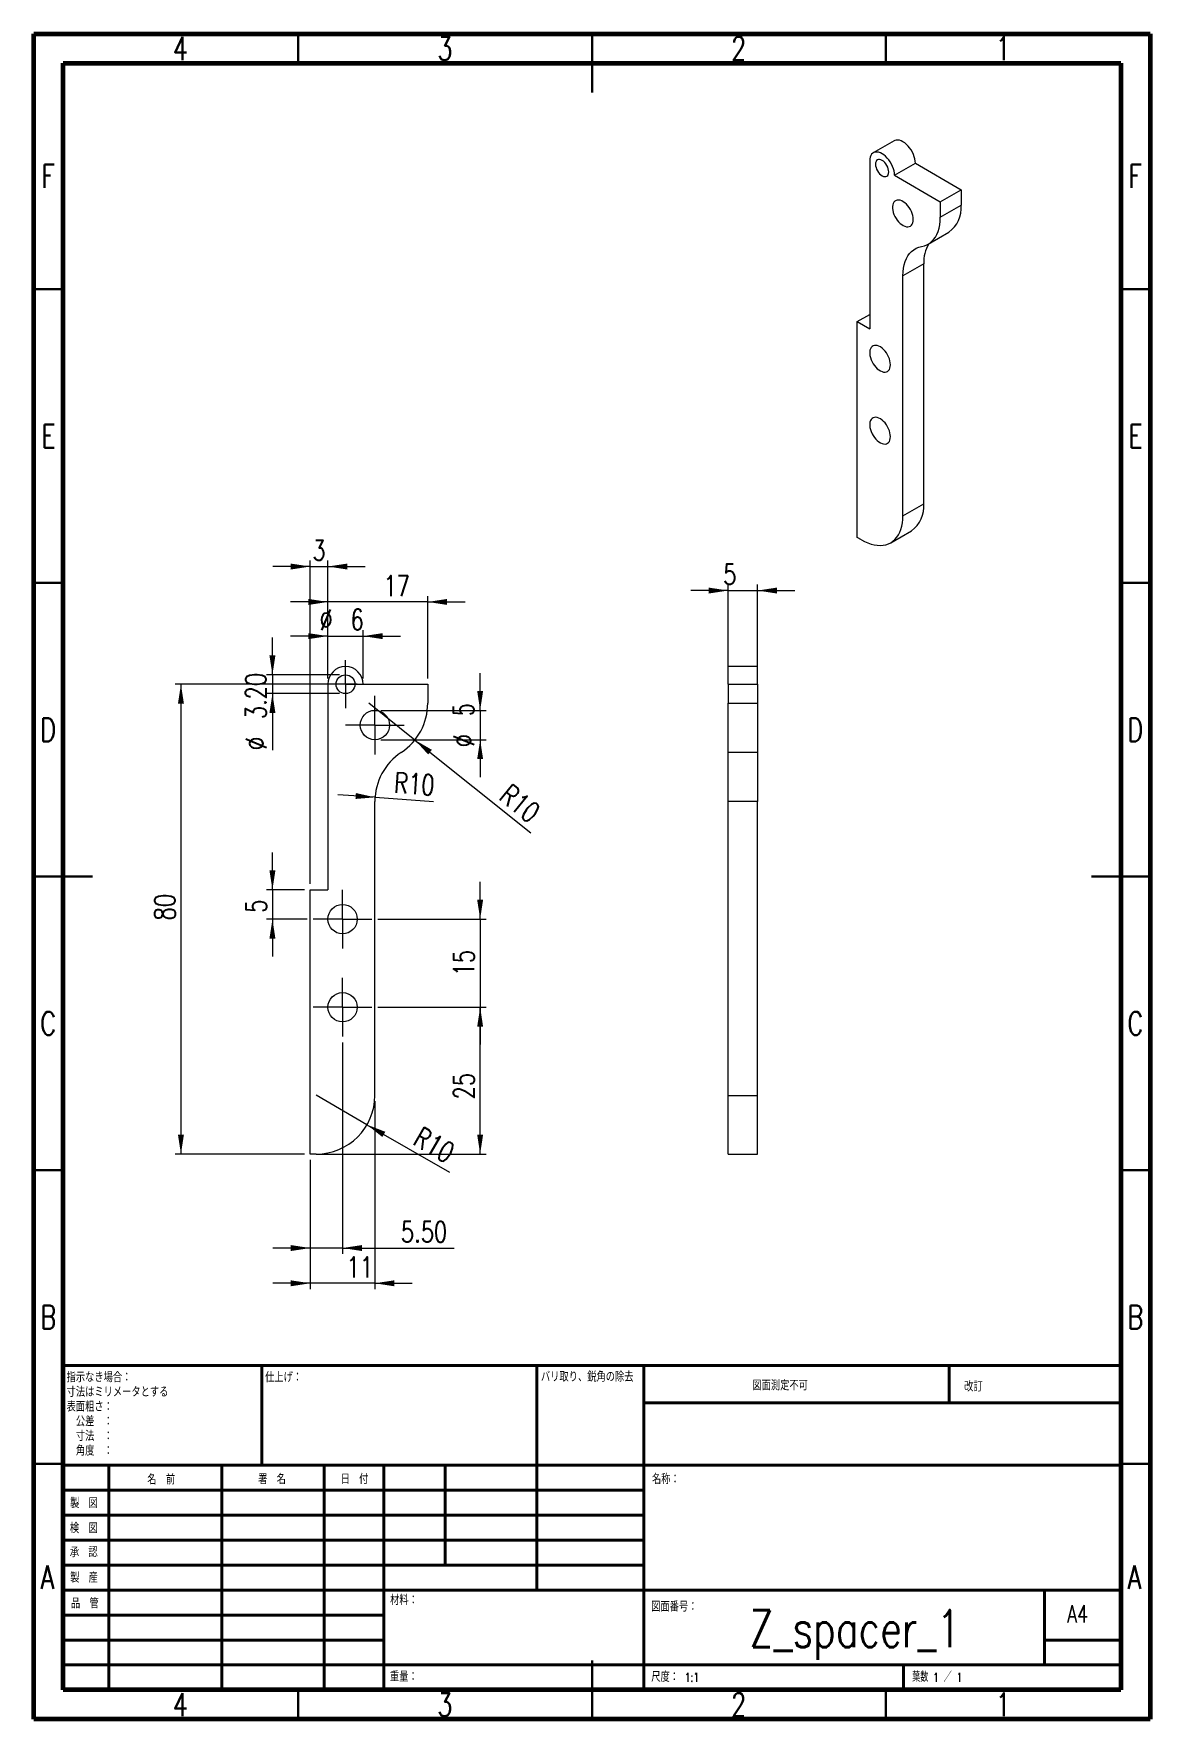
# Model space of a CAD drawing. Header units: millimetres. Extents: x 15 to 205, y 5 to 292.
import ezdxf

# ---------------------------------------------------------------- set-up
doc = ezdxf.new("R2010")
doc.units = ezdxf.units.MM
doc.styles.add('SLDTEXTSTYLE0', font='TXT', dxfattribs={"width": 0.75, "bigfont": 'bigfont'})
doc.styles.add('SLDTEXTSTYLE1', font='TXT', dxfattribs={"width": 0.65625, "bigfont": 'bigfont'})
doc.dimstyles.new('SLDDIMSTYLE0', dxfattribs={"dimtxt": 3.5, "dimasz": 3.302, "dimexe": 0, "dimexo": 0.0625, "dimgap": 0.875, "dimtad": 1, "dimrnd": 1e-09, "dimzin": 12, "dimdsep": 46, "dimtxsty": 'SLDTEXTSTYLE0', "dimsah": 1, "dimcen": 0.09, "dimadec": 0, "dimazin": 3, "dimtfac": 1, "dimtofl": 0, "dimtmove": 0, "dimatfit": 3, "dimfxl": 1, "dimfrac": 2, "dimtolj": 1, "dimtzin": 12, "dimarcsym": 0})
doc.dimstyles.new('SLDDIMSTYLE1', dxfattribs={"dimtxt": 3.5, "dimasz": 3.302, "dimexe": 0, "dimexo": 0.0625, "dimgap": 0.875, "dimtad": 1, "dimrnd": 1e-09, "dimzin": 12, "dimdsep": 46, "dimtxsty": 'SLDTEXTSTYLE0', "dimsah": 1, "dimcen": 0.09, "dimadec": 0, "dimazin": 3, "dimtfac": 1, "dimtmove": 0, "dimatfit": 0, "dimfxl": 1, "dimfrac": 2, "dimtolj": 1, "dimtzin": 12, "dimarcsym": 0})
doc.dimstyles.new('SLDDIMSTYLE2', dxfattribs={"dimtxt": 3.5, "dimasz": 3.302, "dimexe": 0, "dimexo": 0.0625, "dimgap": 0.875, "dimtad": 1, "dimrnd": 1e-09, "dimzin": 4, "dimdsep": 46, "dimtxsty": 'SLDTEXTSTYLE0', "dimsah": 1, "dimcen": 0.09, "dimadec": 0, "dimazin": 1, "dimtfac": 1, "dimtmove": 0, "dimatfit": 0, "dimfxl": 1, "dimfrac": 2, "dimtolj": 1, "dimtzin": 12, "dimarcsym": 0})
doc.dimstyles.new('SLDDIMSTYLE3', dxfattribs={"dimtxt": 3.5, "dimasz": 3.302, "dimexe": 0, "dimexo": 0.0625, "dimgap": 0.875, "dimtad": 1, "dimrnd": 1e-09, "dimzin": 12, "dimdsep": 46, "dimtxsty": 'SLDTEXTSTYLE0', "dimsah": 1, "dimcen": 0, "dimadec": 0, "dimazin": 3, "dimtfac": 1, "dimtofl": 0, "dimtmove": 0, "dimatfit": 3, "dimfxl": 1, "dimfrac": 2, "dimtolj": 1, "dimtzin": 12, "dimarcsym": 0})

# ---------------------------------------------------------------- blocks, each defined once
blk = doc.blocks.new('SW_NOTE_0')
at = {"color": 0, "linetype": 'Continuous', "lineweight": 0, "char_height": 1.5, "attachment_point": 1, "style": 'SLDTEXTSTYLE0'}
for s, insert in [('指示なき場合：', (0, 1.93)), ('寸法はミリメータとする\u3000', (0, -0.57)), ('表面粗さ：', (0, -3.07)), ('\u3000公差\u3000：', (0, -5.57)), ('\u3000寸法\u3000：', (0, -8.07)), ('\u3000角度\u3000：', (0, -10.57))]:
    blk.add_mtext(s, dxfattribs=dict(at, insert=insert))
blk = doc.blocks.new('_D')
at = {"color": 7, "linetype": 'Continuous', "lineweight": 0}
for p, q in [((70.05, 181.24), (39.05, 181.24)), ((40.05, 181.24), (40.05, 101.24)), ((61.05, 101.24), (39.05, 101.24))]:
    blk.add_line(p, q, dxfattribs=at)
for points in [[(40.05, 181.24), (39.54, 177.93), (40.56, 177.93)], [(40.05, 101.24), (40.56, 104.54), (39.54, 104.54)]]:
    blk.add_solid(points, dxfattribs=at)
at = {"color": 7, "linetype": 'Continuous', "lineweight": 0, "insert": (35.54, 141.02), "char_height": 3.5, "attachment_point": 1, "rotation": 90, "style": 'SLDTEXTSTYLE0'}
blk.add_mtext('80', dxfattribs=at)
blk = doc.blocks.new('_D_1')
at = {"color": 7, "linetype": 'Continuous', "lineweight": 0}
for p, q in [((65.05, 189.43), (58.7, 189.43)), ((65.05, 182.24), (65.05, 190.43)), ((65.05, 189.43), (71.05, 189.43)), ((71.05, 182.24), (71.05, 190.43)), ((71.05, 189.43), (77.4, 189.43))]:
    blk.add_line(p, q, dxfattribs=at)
for points in [[(65.05, 189.43), (61.75, 189.93), (61.75, 188.92)], [(71.05, 189.43), (74.35, 188.92), (74.35, 189.93)]]:
    blk.add_solid(points, dxfattribs=at)
at = {"color": 7, "linetype": 'Continuous', "lineweight": 0, "char_height": 3.5, "attachment_point": 1, "style": 'SLDTEXTSTYLE0'}
for s, insert in [('%%c', (63.62, 193.94)), ('6', (68.9, 193.99))]:
    blk.add_mtext(s, dxfattribs=dict(at, insert=insert))
blk = doc.blocks.new('_D_2')
at = {"color": 7, "linetype": 'Continuous', "lineweight": 0}
for p, q in [((65.05, 195.25), (58.7, 195.25)), ((65.05, 182.24), (65.05, 196.25)), ((82.05, 195.25), (65.05, 195.25)), ((82.05, 182.24), (82.05, 196.25)), ((82.05, 195.25), (88.4, 195.25))]:
    blk.add_line(p, q, dxfattribs=at)
for points in [[(65.05, 195.25), (61.75, 195.76), (61.75, 194.74)], [(82.05, 195.25), (85.35, 194.74), (85.35, 195.76)]]:
    blk.add_solid(points, dxfattribs=at)
at = {"color": 7, "linetype": 'Continuous', "lineweight": 0, "insert": (74.51, 199.76), "char_height": 3.5, "attachment_point": 1, "style": 'SLDTEXTSTYLE0'}
blk.add_mtext('17', dxfattribs=at)
blk = doc.blocks.new('_D_3')
at = {"color": 7, "linetype": 'Continuous', "lineweight": 0}
for p, q in [((62.05, 201.28), (55.7, 201.28)), ((62.05, 147.24), (62.05, 202.28)), ((62.05, 201.28), (65.05, 201.28)), ((65.05, 182.24), (65.05, 202.28)), ((65.05, 201.28), (71.4, 201.28))]:
    blk.add_line(p, q, dxfattribs=at)
for points in [[(62.05, 201.28), (58.75, 201.78), (58.75, 200.77)], [(65.05, 201.28), (68.35, 200.77), (68.35, 201.78)]]:
    blk.add_solid(points, dxfattribs=at)
at = {"color": 7, "linetype": 'Continuous', "lineweight": 0, "insert": (62.42, 205.79), "char_height": 3.5, "attachment_point": 1, "style": 'SLDTEXTSTYLE0'}
blk.add_mtext('3', dxfattribs=at)
blk = doc.blocks.new('_D_4')
at = {"color": 7, "linetype": 'Continuous', "lineweight": 0}
for p, q in [((55.62, 182.84), (55.62, 189.19)), ((67.05, 182.84), (54.62, 182.84)), ((55.62, 182.84), (55.62, 179.64)), ((67.05, 179.64), (54.62, 179.64)), ((55.62, 179.64), (55.62, 170.01))]:
    blk.add_line(p, q, dxfattribs=at)
for points in [[(55.62, 182.84), (56.13, 186.14), (55.11, 186.14)], [(55.62, 179.64), (55.11, 176.33), (56.13, 176.33)]]:
    blk.add_solid(points, dxfattribs=at)
at = {"color": 7, "linetype": 'Continuous', "lineweight": 0, "char_height": 3.5, "attachment_point": 1, "rotation": 90, "style": 'SLDTEXTSTYLE0'}
for s, insert in [('3.20', (51.05, 175.29)), ('%%c', (51.11, 170.01))]:
    blk.add_mtext(s, dxfattribs=dict(at, insert=insert))
blk = doc.blocks.new('_D_5')
at = {"color": 7, "linetype": 'Continuous', "lineweight": 0}
for p, q in [((90.97, 176.79), (90.97, 183.14)), ((74.05, 176.79), (91.97, 176.79)), ((90.97, 176.79), (90.97, 171.79)), ((74.05, 171.79), (91.97, 171.79)), ((90.97, 171.79), (90.97, 165.44))]:
    blk.add_line(p, q, dxfattribs=at)
for points in [[(90.97, 176.79), (91.47, 180.09), (90.46, 180.09)], [(90.97, 171.79), (90.46, 168.48), (91.47, 168.48)]]:
    blk.add_solid(points, dxfattribs=at)
at = {"color": 7, "linetype": 'Continuous', "lineweight": 0, "char_height": 3.5, "attachment_point": 1, "rotation": 90, "style": 'SLDTEXTSTYLE0'}
for s, insert in [('5', (86.4, 175.78)), ('%%c', (86.45, 170.5))]:
    blk.add_mtext(s, dxfattribs=dict(at, insert=insert))
blk = doc.blocks.new('_D_6')
at = {"color": 7, "linetype": 'Continuous', "lineweight": 0}
for p, q in [((73.05, 110.24), (73.05, 78.24)), ((62.05, 100.24), (62.05, 78.24)), ((62.05, 79.24), (55.7, 79.24)), ((73.05, 79.24), (62.05, 79.24)), ((73.05, 79.24), (79.4, 79.24))]:
    blk.add_line(p, q, dxfattribs=at)
for points in [[(62.05, 79.24), (58.75, 79.74), (58.75, 78.73)], [(73.05, 79.24), (76.35, 78.73), (76.35, 79.74)]]:
    blk.add_solid(points, dxfattribs=at)
at = {"color": 7, "linetype": 'Continuous', "lineweight": 0, "insert": (68.24, 83.75), "char_height": 3.5, "attachment_point": 1, "style": 'SLDTEXTSTYLE0'}
blk.add_mtext('11', dxfattribs=at)
blk = doc.blocks.new('_D_7')
at = {"color": 7, "linetype": 'Continuous', "lineweight": 0}
for q in [(63.05, 111.24), (85.74, 98.14)]:
    blk.add_line((71.71, 106.24), q, dxfattribs=at)
blk.add_solid([(71.71, 106.24), (74.32, 104.15), (74.83, 105.03)], dxfattribs=at)
at = {"color": 7, "linetype": 'Continuous', "lineweight": 0, "insert": (81.05, 106.03), "char_height": 3.5, "attachment_point": 1, "rotation": 330, "style": 'SLDTEXTSTYLE0'}
blk.add_mtext('R10', dxfattribs=at)
blk = doc.blocks.new('_D_8')
at = {"color": 7, "linetype": 'Continuous', "lineweight": 0}
for p, q in [((90.97, 141.24), (90.97, 147.59)), ((73.55, 141.24), (91.97, 141.24)), ((90.97, 141.24), (90.97, 126.24)), ((73.55, 126.24), (91.97, 126.24)), ((90.97, 126.24), (90.97, 119.89))]:
    blk.add_line(p, q, dxfattribs=at)
for points in [[(90.97, 141.24), (91.47, 144.54), (90.46, 144.54)], [(90.97, 126.24), (90.46, 122.93), (91.47, 122.93)]]:
    blk.add_solid(points, dxfattribs=at)
at = {"color": 7, "linetype": 'Continuous', "lineweight": 0, "insert": (86.45, 131.52), "char_height": 3.5, "attachment_point": 1, "rotation": 90, "style": 'SLDTEXTSTYLE0'}
blk.add_mtext('15', dxfattribs=at)
blk = doc.blocks.new('_D_9')
at = {"color": 7, "linetype": 'Continuous', "lineweight": 0}
for p, q in [((67.55, 120.24), (67.55, 84.24)), ((62.05, 100.24), (62.05, 84.24)), ((62.05, 85.24), (55.7, 85.24)), ((67.55, 85.24), (62.05, 85.24)), ((67.55, 85.24), (86.54, 85.24))]:
    blk.add_line(p, q, dxfattribs=at)
for points in [[(62.05, 85.24), (58.75, 85.74), (58.75, 84.73)], [(67.55, 85.24), (70.85, 84.73), (70.85, 85.74)]]:
    blk.add_solid(points, dxfattribs=at)
at = {"color": 7, "linetype": 'Continuous', "lineweight": 0, "insert": (77.49, 89.75), "char_height": 3.5, "attachment_point": 1, "style": 'SLDTEXTSTYLE0'}
blk.add_mtext('5.50', dxfattribs=at)
blk = doc.blocks.new('_D_10')
at = {"color": 7, "linetype": 'Continuous', "lineweight": 0}
for p, q in [((73.55, 126.24), (91.97, 126.24)), ((90.97, 101.24), (90.97, 126.24)), ((63.05, 101.24), (91.97, 101.24))]:
    blk.add_line(p, q, dxfattribs=at)
for points in [[(90.97, 126.24), (90.46, 122.93), (91.47, 122.93)], [(90.97, 101.24), (91.47, 104.54), (90.46, 104.54)]]:
    blk.add_solid(points, dxfattribs=at)
at = {"color": 7, "linetype": 'Continuous', "lineweight": 0, "insert": (86.45, 110.54), "char_height": 3.5, "attachment_point": 1, "rotation": 90, "style": 'SLDTEXTSTYLE0'}
blk.add_mtext('25', dxfattribs=at)
blk = doc.blocks.new('_D_11')
at = {"color": 7, "linetype": 'Continuous', "lineweight": 0}
for p, q in [((55.62, 146.24), (55.62, 152.59)), ((61.05, 146.24), (54.62, 146.24)), ((55.62, 146.24), (55.62, 141.24)), ((61.55, 141.24), (54.62, 141.24)), ((55.62, 141.24), (55.62, 134.89))]:
    blk.add_line(p, q, dxfattribs=at)
for points in [[(55.62, 146.24), (56.13, 149.54), (55.11, 149.54)], [(55.62, 141.24), (55.11, 137.93), (56.13, 137.93)]]:
    blk.add_solid(points, dxfattribs=at)
at = {"color": 7, "linetype": 'Continuous', "lineweight": 0, "insert": (51.11, 142.31), "char_height": 3.5, "attachment_point": 1, "rotation": 90, "style": 'SLDTEXTSTYLE0'}
blk.add_mtext('5', dxfattribs=at)
blk = doc.blocks.new('_D_12')
at = {"color": 7, "linetype": 'Continuous', "lineweight": 0}
for q in [(66.74, 162.41), (83.05, 161.29)]:
    blk.add_line((73.08, 161.98), q, dxfattribs=at)
blk.add_solid([(73.08, 161.98), (69.82, 162.71), (69.75, 161.7)], dxfattribs=at)
at = {"color": 7, "linetype": 'Continuous', "lineweight": 0, "insert": (76.48, 166.26), "char_height": 3.5, "attachment_point": 1, "rotation": 356.0444, "style": 'SLDTEXTSTYLE0'}
blk.add_mtext('R10', dxfattribs=at)
blk = doc.blocks.new('_D_13')
at = {"color": 7, "linetype": 'Continuous', "lineweight": 0}
for q in [(72.05, 177.99), (99.6, 155.92)]:
    blk.add_line((79.86, 171.74), q, dxfattribs=at)
blk.add_solid([(79.86, 171.74), (82.12, 169.28), (82.75, 170.07)], dxfattribs=at)
at = {"color": 7, "linetype": 'Continuous', "lineweight": 0, "insert": (96.16, 164.44), "char_height": 3.5, "attachment_point": 1, "rotation": 321.2925, "style": 'SLDTEXTSTYLE0'}
blk.add_mtext('R10', dxfattribs=at)
blk = doc.blocks.new('SW_CENTERMARKSYMBOL_0')
at = {"color": 0, "linetype": 'Continuous', "lineweight": 0}
for p, q in [((0, 2.5), (0, 5)), ((-2.5, 0), (-5, 0)), ((0, 0), (-2.5, 0)), ((0, 0), (0, 2.5)), ((0, 0), (0, -2.5)), ((0, 0), (2.5, 0)), ((2.5, 0), (5, 0)), ((0, -2.5), (0, -5))]:
    blk.add_line(p, q, dxfattribs=at)
blk = doc.blocks.new('SW_CENTERMARKSYMBOL_1')
at = {"color": 0, "linetype": 'Continuous', "lineweight": 0}
for p, q in [((0, 2.5), (0, 5)), ((-2.5, 0), (-5, 0)), ((0, 0), (-2.5, 0)), ((0, 0), (0, 2.5)), ((0, 0), (0, -2.5)), ((0, 0), (2.5, 0)), ((2.5, 0), (5, 0)), ((0, -2.5), (0, -5))]:
    blk.add_line(p, q, dxfattribs=at)
blk = doc.blocks.new('SW_CENTERMARKSYMBOL_2')
at = {"color": 0, "linetype": 'Continuous', "lineweight": 0}
for p, q in [((0, 2.5), (0, 4.1)), ((-2.5, 0), (-4.1, 0)), ((0, 0), (-2.5, 0)), ((0, 0), (0, 2.5)), ((0, 0), (0, -2.5)), ((0, 0), (2.5, 0)), ((2.5, 0), (4.1, 0)), ((0, -2.5), (0, -4.1))]:
    blk.add_line(p, q, dxfattribs=at)
blk = doc.blocks.new('SW_CENTERMARKSYMBOL_3')
at = {"color": 0, "linetype": 'Continuous', "lineweight": 0}
for p, q in [((0, 2.5), (0, 5)), ((-2.5, 0), (-5, 0)), ((0, 0), (-2.5, 0)), ((0, 0), (0, 2.5)), ((0, 0), (0, -2.5)), ((0, 0), (2.5, 0)), ((2.5, 0), (5, 0)), ((0, -2.5), (0, -5))]:
    blk.add_line(p, q, dxfattribs=at)
blk = doc.blocks.new('_D_14')
at = {"color": 7, "linetype": 'Continuous', "lineweight": 0}
for p, q in [((133.17, 182.24), (133.17, 198.19)), ((138.17, 183.84), (138.17, 198.19)), ((133.17, 197.19), (126.82, 197.19)), ((133.17, 197.19), (138.17, 197.19)), ((138.17, 197.19), (144.52, 197.19))]:
    blk.add_line(p, q, dxfattribs=at)
for points in [[(133.17, 197.19), (129.87, 197.69), (129.87, 196.68)], [(138.17, 197.19), (141.47, 196.68), (141.47, 197.69)]]:
    blk.add_solid(points, dxfattribs=at)
at = {"color": 7, "linetype": 'Continuous', "lineweight": 0, "insert": (132.34, 201.7), "char_height": 3.5, "attachment_point": 1, "style": 'SLDTEXTSTYLE0'}
blk.add_mtext('5', dxfattribs=at)

msp = doc.modelspace()

# ---------------------------------------------------------------- linework, layer by layer
at = {"color": 7, "linetype": 'Continuous', "lineweight": 60}
for p, q in [((15, 5), (15, 292)), ((15, 292), (205, 292)), ((205, 292), (205, 5)), ((20, 10), (20, 287)), ((20, 287), (200, 287)), ((200, 287), (200, 10)), ((200, 10), (20, 10)), ((205, 5), (15, 5))]:
    msp.add_line(p, q, dxfattribs=at)
at = {"color": 7, "linetype": 'Continuous', "lineweight": 30}
for p, q in [((60, 287), (60, 292)), ((110, 292), (110, 282)), ((110, 287), (110, 292)), ((160, 287), (160, 292)), ((20, 248.5), (15, 248.5)), ((200, 248.5), (205, 248.5)), ((20, 198.5), (15, 198.5)), ((200, 198.5), (205, 198.5)), ((15, 148.5), (25, 148.5)), ((20, 148.5), (15, 148.5)), ((205, 148.5), (195, 148.5)), ((200, 148.5), (205, 148.5)), ((20, 98.5), (15, 98.5)), ((200, 98.5), (205, 98.5)), ((20, 48.5), (15, 48.5)), ((200, 48.5), (205, 48.5)), ((110, 5), (110, 15)), ((60, 10), (60, 5)), ((110, 10), (110, 5)), ((160, 10), (160, 5))]:
    msp.add_line(p, q, dxfattribs=at)
at = {"color": 7, "linetype": 'Continuous', "lineweight": 15}
for p, q in [((161.409, 273.756), (157.873, 271.715)), ((157.252, 270.341), (157.252, 241.762)), ((161.494, 267.892), (165.03, 269.933)), ((165.03, 269.933), (172.808, 265.443)), ((161.494, 267.892), (169.273, 263.402)), ((169.273, 263.402), (172.808, 265.443)), ((172.808, 265.443), (172.808, 262.792)), ((169.273, 263.402), (169.273, 260.751)), ((169.273, 260.751), (172.808, 262.792)), ((167.201, 256.172), (170.737, 258.213)), ((166.444, 252.827), (162.909, 250.786)), ((166.444, 211.959), (166.444, 252.827)), ((162.909, 209.918), (162.909, 250.786)), ((155.13, 242.987), (157.252, 244.212)), ((155.13, 206.243), (155.13, 242.987)), ((155.13, 242.987), (157.252, 241.762)), ((162.909, 209.918), (166.444, 211.959)), ((160.837, 205.339), (164.373, 207.38)), ((155.837, 205.834), (155.13, 206.243)), ((138.169, 184.237), (133.169, 184.237)), ((133.169, 181.237), (133.169, 184.237)), ((138.169, 181.237), (138.169, 184.237)), ((65.053, 181.237), (65.053, 146.237)), ((71.053, 181.237), (82.053, 181.237)), ((82.053, 181.237), (82.053, 177.99)), ((133.169, 181.237), (138.169, 181.237)), ((133.169, 181.237), (133.169, 177.99)), ((138.169, 181.237), (138.169, 177.99)), ((133.169, 177.99), (138.169, 177.99)), ((133.169, 169.639), (133.169, 177.99)), ((138.169, 177.99), (138.169, 169.639)), ((138.169, 169.639), (133.169, 169.639)), ((133.169, 161.287), (133.169, 169.639)), ((138.169, 169.639), (138.169, 161.287)), ((73.053, 111.237), (73.053, 161.287)), ((138.169, 161.287), (133.169, 161.287)), ((133.169, 111.237), (133.169, 161.287)), ((138.169, 111.237), (138.169, 161.287)), ((62.053, 101.237), (62.053, 146.237)), ((62.053, 146.237), (65.053, 146.237)), ((133.169, 111.237), (138.169, 111.237)), ((133.169, 101.237), (133.169, 111.237)), ((138.169, 101.237), (138.169, 111.237)), ((63.053, 101.237), (62.053, 101.237)), ((133.169, 101.237), (138.169, 101.237))]:
    msp.add_line(p, q, dxfattribs=at)
at = {"color": 7, "linetype": 'Continuous', "lineweight": 40}
for p, q in [((20, 65.25), (200, 65.25)), ((20, 65.25), (20, 10)), ((53.8, 48.25), (53.8, 65.25)), ((100.6, 65.25), (100.6, 27)), ((118.8, 65.25), (118.8, 10)), ((170.8, 58.875), (170.8, 65.25)), ((200, 58.875), (118.8, 58.875)), ((200, 48.25), (20, 48.25)), ((27.8, 48.25), (27.8, 10)), ((46.991, 48.25), (46.991, 10)), ((64.399, 48.25), (64.399, 10)), ((74.6, 10), (74.6, 48.25)), ((85, 31.25), (85, 48.25)), ((118.8, 44), (20, 44)), ((118.8, 39.75), (20, 39.75)), ((118.8, 35.5), (20, 35.5)), ((118.8, 31.25), (20, 31.25)), ((74.6, 27), (20, 27)), ((74.6, 27), (200, 27)), ((187, 14.25), (187, 27)), ((74.6, 22.75), (20, 22.75)), ((74.6, 18.5), (20, 18.5)), ((200, 18.5), (187, 18.5)), ((20, 14.25), (200, 14.25)), ((163, 10), (163, 14.25))]:
    msp.add_line(p, q, dxfattribs=at)
at = {"color": 7, "linetype": 'Continuous', "lineweight": 15, "flags": 128}
for points in [[(165.03, 269.933), (165.008, 270.294), (164.944, 270.673), (164.838, 271.061), (164.693, 271.452), (164.512, 271.836), (164.298, 272.207), (164.055, 272.556), (163.79, 272.877), (163.506, 273.163), (163.21, 273.408), (162.909, 273.607), (162.607, 273.757), (162.311, 273.853), (162.027, 273.895), (161.762, 273.881), (161.519, 273.811), (161.409, 273.756)], [(161.494, 267.892), (161.473, 268.253), (161.408, 268.632), (161.303, 269.02), (161.158, 269.411), (160.976, 269.795), (160.762, 270.166), (160.52, 270.515), (160.254, 270.836), (159.971, 271.122), (159.675, 271.367), (159.373, 271.566), (159.071, 271.716), (158.775, 271.812), (158.492, 271.854), (158.226, 271.84), (157.984, 271.77), (157.77, 271.646), (157.588, 271.471), (157.443, 271.248), (157.338, 270.982), (157.273, 270.677), (157.252, 270.341)], [(160.504, 268.464), (160.483, 268.731), (160.418, 269.013), (160.314, 269.299), (160.173, 269.579), (160.002, 269.84), (159.806, 270.074), (159.594, 270.271), (159.373, 270.423), (159.152, 270.525), (158.94, 270.574), (158.744, 270.566), (158.573, 270.502), (158.432, 270.386), (158.328, 270.22), (158.263, 270.012), (158.242, 269.77), (158.263, 269.502), (158.328, 269.22), (158.432, 268.934), (158.573, 268.655), (158.744, 268.393), (158.94, 268.16), (159.152, 267.963), (159.373, 267.81), (159.594, 267.708), (159.806, 267.66), (160.002, 267.668), (160.173, 267.731), (160.314, 267.848), (160.418, 268.013), (160.483, 268.221), (160.504, 268.464)], [(164.676, 260.38), (164.656, 260.704), (164.594, 261.044), (164.493, 261.392), (164.354, 261.741), (164.182, 262.081), (163.98, 262.406), (163.753, 262.707), (163.506, 262.977), (163.245, 263.211), (162.976, 263.402), (162.706, 263.546), (162.44, 263.64), (162.185, 263.681), (161.948, 263.669), (161.732, 263.604), (161.545, 263.487), (161.389, 263.321), (161.269, 263.11), (161.187, 262.86), (161.146, 262.575), (161.146, 262.262), (161.187, 261.929), (161.269, 261.584), (161.389, 261.235), (161.545, 260.889), (161.732, 260.556), (161.948, 260.242), (162.185, 259.956), (162.44, 259.703), (162.706, 259.49), (162.976, 259.322), (163.245, 259.203), (163.506, 259.135), (163.753, 259.12), (163.98, 259.159), (164.182, 259.25), (164.354, 259.392), (164.493, 259.58), (164.594, 259.812), (164.656, 260.081), (164.676, 260.38)], [(166.091, 255.768), (166.563, 255.888), (167.006, 256.068), (167.417, 256.308), (167.792, 256.606), (168.129, 256.959), (168.426, 257.366), (168.681, 257.824), (168.892, 258.329), (169.058, 258.878), (169.177, 259.467), (169.249, 260.093), (169.273, 260.751)], [(162.909, 250.786), (162.933, 251.444), (163.004, 252.07), (163.123, 252.659), (163.289, 253.208), (163.5, 253.713), (163.755, 254.171), (164.052, 254.577), (164.389, 254.931), (164.764, 255.228), (165.175, 255.468), (165.618, 255.649), (166.091, 255.768)], [(160.787, 235.639), (160.767, 235.962), (160.705, 236.302), (160.604, 236.65), (160.465, 236.999), (160.293, 237.339), (160.091, 237.664), (159.864, 237.965), (159.617, 238.235), (159.356, 238.469), (159.087, 238.66), (158.817, 238.804), (158.551, 238.898), (158.296, 238.939), (158.059, 238.927), (157.843, 238.862), (157.656, 238.745), (157.5, 238.58), (157.38, 238.369), (157.298, 238.118), (157.257, 237.833), (157.257, 237.52), (157.298, 237.188), (157.38, 236.843), (157.5, 236.493), (157.656, 236.148), (157.843, 235.814), (158.059, 235.5), (158.296, 235.214), (158.551, 234.961), (158.817, 234.748), (159.087, 234.58), (159.356, 234.461), (159.617, 234.393), (159.864, 234.378), (160.091, 234.417), (160.293, 234.508), (160.465, 234.65), (160.604, 234.839), (160.705, 235.07), (160.767, 235.339), (160.787, 235.639)], [(160.787, 223.391), (160.767, 223.714), (160.705, 224.054), (160.604, 224.402), (160.465, 224.751), (160.293, 225.091), (160.091, 225.416), (159.864, 225.717), (159.617, 225.987), (159.356, 226.221), (159.087, 226.412), (158.817, 226.556), (158.551, 226.65), (158.296, 226.691), (158.059, 226.679), (157.843, 226.614), (157.656, 226.497), (157.5, 226.331), (157.38, 226.121), (157.298, 225.87), (157.257, 225.585), (157.257, 225.272), (157.298, 224.94), (157.38, 224.594), (157.5, 224.245), (157.656, 223.9), (157.843, 223.566), (158.059, 223.252), (158.296, 222.966), (158.551, 222.713), (158.817, 222.5), (159.087, 222.332), (159.356, 222.213), (159.617, 222.145), (159.864, 222.13), (160.091, 222.169), (160.293, 222.26), (160.465, 222.402), (160.604, 222.591), (160.705, 222.822), (160.767, 223.091), (160.787, 223.391)], [(155.837, 205.834), (156.392, 205.539), (156.944, 205.296), (157.488, 205.107), (158.023, 204.973), (158.543, 204.894), (159.048, 204.871), (159.532, 204.905), (159.994, 204.995), (160.43, 205.14), (160.837, 205.34), (161.214, 205.593), (161.558, 205.898), (161.867, 206.253), (162.138, 206.656), (162.37, 207.104), (162.562, 207.594), (162.713, 208.124), (162.822, 208.691), (162.887, 209.29), (162.909, 209.918)]]:
    msp.add_lwpolyline(points, dxfattribs=at)
at = {"color": 7, "linetype": 'Continuous', "lineweight": 15}
for centre, radius in [((68.053, 181.237), 1.6), ((73.053, 174.287), 2.5), ((67.553, 141.237), 2.5), ((67.553, 126.237), 2.5)]:
    msp.add_circle(centre, radius, dxfattribs=at)
for centre, radius, start, end in [((167.829, 262.287), 5.005, 305.52048, 5.79171), ((172.723, 253.053), 6.283, 149.61865, 182.06696), ((161.424, 211.472), 5.044, 305.7765, 5.53568), ((68.053, 181.237), 3, 0, 180), ((72.053, 177.99), 10, 303.36701, 0), ((83.053, 161.287), 10, 123.36701, 180), ((63.053, 111.237), 10, 270, 0)]:
    msp.add_arc(centre, radius, start, end, dxfattribs=at)

# ---------------------------------------------------------------- block references
at = {"color": 7, "linetype": 'Continuous', "lineweight": 0}
for name, p in [('SW_CENTERMARKSYMBOL_2', (68.053, 181.237)), ('SW_CENTERMARKSYMBOL_3', (73.053, 174.287)), ('SW_CENTERMARKSYMBOL_0', (67.553, 141.237)), ('SW_CENTERMARKSYMBOL_1', (67.553, 126.237)), ('SW_NOTE_0', (20.594, 61.987))]:
    msp.add_blockref(name, p, dxfattribs=at)

# ---------------------------------------------------------------- texts
for s, insert, char_height, attachment_point, style in [('4', (39.96, 291.474), 3.969, 2, 'SLDTEXTSTYLE0'), ('3', (84.96, 291.474), 3.969, 2, 'SLDTEXTSTYLE0'), ('2', (134.96, 291.474), 3.969, 2, 'SLDTEXTSTYLE0'), ('1', (179.96, 291.474), 3.969, 2, 'SLDTEXTSTYLE0'), ('F', (17.458, 269.724), 3.969, 2, 'SLDTEXTSTYLE0'), ('F', (202.458, 269.724), 3.969, 2, 'SLDTEXTSTYLE0'), ('E', (17.508, 225.474), 3.969, 2, 'SLDTEXTSTYLE0'), ('E', (202.508, 225.474), 3.969, 2, 'SLDTEXTSTYLE0'), ('D', (17.453, 175.474), 3.969, 2, 'SLDTEXTSTYLE0'), ('D', (202.453, 175.474), 3.969, 2, 'SLDTEXTSTYLE0'), ('C', (17.459, 125.474), 3.969, 2, 'SLDTEXTSTYLE0'), ('C', (202.459, 125.474), 3.969, 2, 'SLDTEXTSTYLE0'), ('B', (17.471, 75.474), 3.969, 2, 'SLDTEXTSTYLE0'), ('B', (202.471, 75.474), 3.969, 2, 'SLDTEXTSTYLE0'), ('仕上げ：', (54.371, 63.919), 1.5, 1, 'SLDTEXTSTYLE0'), ('バリ取り、鋭角の除去', (101.309, 64.003), 1.5, 1, 'SLDTEXTSTYLE0'), ('図面測定不可', (137.289, 62.533), 1.5, 1, 'SLDTEXTSTYLE0'), ('改訂', (173.328, 62.335), 1.5, 1, 'SLDTEXTSTYLE0'), ('名\u3000前', (34.322, 46.501), 1.5, 1, 'SLDTEXTSTYLE0'), ('\u3000\u3000署\u3000名', (50.034, 46.562), 1.5, 1, 'SLDTEXTSTYLE0'), ('日\u3000付', (67.215, 46.576), 1.5, 1, 'SLDTEXTSTYLE0'), ('名称：', (120.202, 46.576), 1.5, 1, 'SLDTEXTSTYLE0'), ('製\u3000図', (21.189, 42.492), 1.5, 1, 'SLDTEXTSTYLE0'), ('検\u3000図', (21.156, 38.217), 1.5, 1, 'SLDTEXTSTYLE0'), ('承\u3000認', (21.147, 34.126), 1.5, 1, 'SLDTEXTSTYLE0'), ('A', (17.34, 31.168), 3.969, 2, 'SLDTEXTSTYLE0'), ('製\u3000産', (21.201, 29.796), 1.5, 1, 'SLDTEXTSTYLE0'), ('A', (202.34, 31.168), 3.969, 2, 'SLDTEXTSTYLE0'), ('材料：', (75.646, 25.986), 1.5, 1, 'SLDTEXTSTYLE0'), ('品\u3000管', (21.337, 25.412), 1.5, 1, 'SLDTEXTSTYLE0'), ('図面番号：', (120.074, 24.869), 1.5, 1, 'SLDTEXTSTYLE0'), ('Z_spacer_1', (154.761, 23.607), 6.35, 2, 'SLDTEXTSTYLE0'), ('A4', (190.871, 24.406), 2.9104, 1, 'SLDTEXTSTYLE0'), ('重量：', (75.618, 12.949), 1.4986, 1, 'SLDTEXTSTYLE0'), ('尺度： 1:1', (120.074, 12.9), 1.5, 1, 'SLDTEXTSTYLE0'), ('葉数 1 ／ 1', (164.478, 12.9), 1.5, 1, 'SLDTEXTSTYLE1'), ('4', (39.96, 9.474), 3.969, 2, 'SLDTEXTSTYLE0'), ('3', (84.96, 9.474), 3.969, 2, 'SLDTEXTSTYLE0'), ('2', (134.96, 9.474), 3.969, 2, 'SLDTEXTSTYLE0'), ('1', (179.96, 9.474), 3.969, 2, 'SLDTEXTSTYLE0')]:
    msp.add_mtext(s, dxfattribs=dict(at, insert=insert, char_height=char_height, attachment_point=attachment_point, style=style))

# ---------------------------------------------------------------- dimensions: what is measured, and where the dimension line sits
for base, p1, p2, dimstyle, picture, middle in [((65.053, 201.276), (62.053, 146.237), (65.053, 181.237), 'SLDDIMSTYLE1', '_D_3', (63.713, 201.276)), ((138.169, 197.185), (133.169, 181.237), (138.169, 182.837), 'SLDDIMSTYLE1', '_D_14', (133.632, 197.185)), ((65.053, 195.25), (82.053, 181.237), (65.053, 181.237), 'SLDDIMSTYLE1', '_D_2', (77.095, 195.25)), ((62.053, 85.237), (67.553, 121.237), (62.053, 101.237), 'SLDDIMSTYLE2', '_D_9', (82.014, 85.237)), ((62.053, 79.237), (73.053, 111.237), (62.053, 101.237), 'SLDDIMSTYLE1', '_D_6', (70.826, 79.237))]:
    dim = msp.add_linear_dim(base=base, p1=p1, p2=p2, dimstyle=dimstyle, dxfattribs=at)
    dim.commit()
    dim.dimension.update_dxf_attribs({"geometry": picture, "text_midpoint": middle, "dimtype": 160})
dim = msp.add_linear_dim(base=(71.053, 189.426), p1=(65.053, 181.237), p2=(71.053, 181.237), text='%%c<>', dimstyle='SLDDIMSTYLE1', dxfattribs=at)
dim.commit()
dim.dimension.update_dxf_attribs({"geometry": '_D_1', "text_midpoint": (67.552, 189.426), "dimtype": 160})
for base, p1, p2, dimstyle, picture, middle in [((55.618, 179.637), (68.053, 182.837), (68.053, 179.637), 'SLDDIMSTYLE2', '_D_4', (55.618, 177.177)), ((90.966, 171.787), (73.053, 176.787), (73.053, 171.787), 'SLDDIMSTYLE1', '_D_5', (90.966, 174.432))]:
    dim = msp.add_linear_dim(base=base, p1=p1, p2=p2, angle=90, text='%%c<>', dimstyle=dimstyle, dxfattribs=at)
    dim.commit()
    dim.dimension.update_dxf_attribs({"geometry": picture, "text_midpoint": middle, "dimtype": 160})
for base, p1, p2, dimstyle, picture, middle in [((40.053, 101.237), (71.053, 181.237), (62.053, 101.237), 'SLDDIMSTYLE0', '_D', (40.053, 143.606)), ((55.618, 141.237), (62.053, 146.237), (62.553, 141.237), 'SLDDIMSTYLE1', '_D_11', (55.618, 143.606)), ((90.966, 126.237), (72.553, 141.237), (72.553, 126.237), 'SLDDIMSTYLE1', '_D_8', (90.966, 134.106)), ((90.966, 126.237), (62.053, 101.237), (72.553, 126.237), 'SLDDIMSTYLE0', '_D_10', (90.966, 113.127))]:
    dim = msp.add_linear_dim(base=base, p1=p1, p2=p2, angle=90, dimstyle=dimstyle, dxfattribs=at)
    dim.commit()
    dim.dimension.update_dxf_attribs({"geometry": picture, "text_midpoint": middle, "dimtype": 160})
for center, mpoint, picture, middle in [((72.053, 177.99), (79.856, 171.737), '_D_13', (96.567, 158.345)), ((83.053, 161.287), (73.076, 161.977), '_D_12', (80.159, 161.487)), ((63.053, 111.237), (71.713, 106.237), '_D_7', (82.424, 100.053))]:
    dim = msp.add_radius_dim(center=center, mpoint=mpoint, dimstyle='SLDDIMSTYLE3', dxfattribs=at)
    dim.commit()
    dim.dimension.update_dxf_attribs({"geometry": picture, "text_midpoint": middle, "dimtype": 164})

doc.saveas('drawing.dxf')
